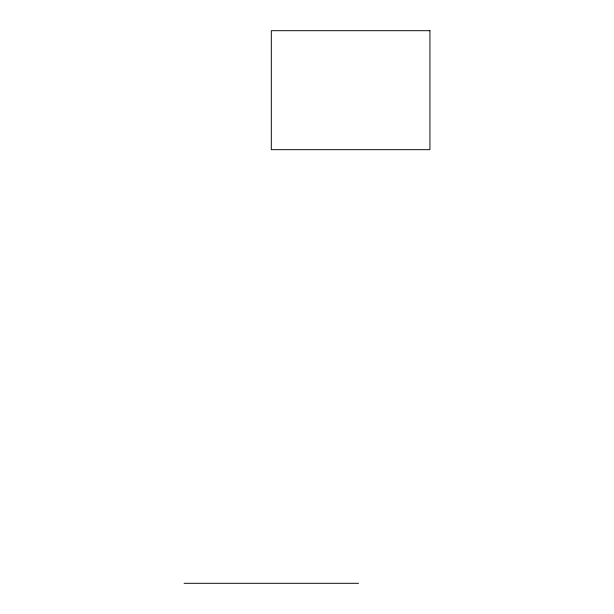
<?xml version="1.0" encoding="UTF-8"?>
<svg xmlns="http://www.w3.org/2000/svg" width="614" height="614" viewBox="0 0 614 614"><rect width="100%" height="100%" fill="white"/><g stroke="black" fill="none" stroke-linecap="round" stroke-linejoin="round"><path stroke-width="0.92" d="M184.07 583.3L358.545 583.3M429.93 30.7L271.304 30.7L271.304 149.67L429.93 149.67L429.93 30.7"/></g></svg>
